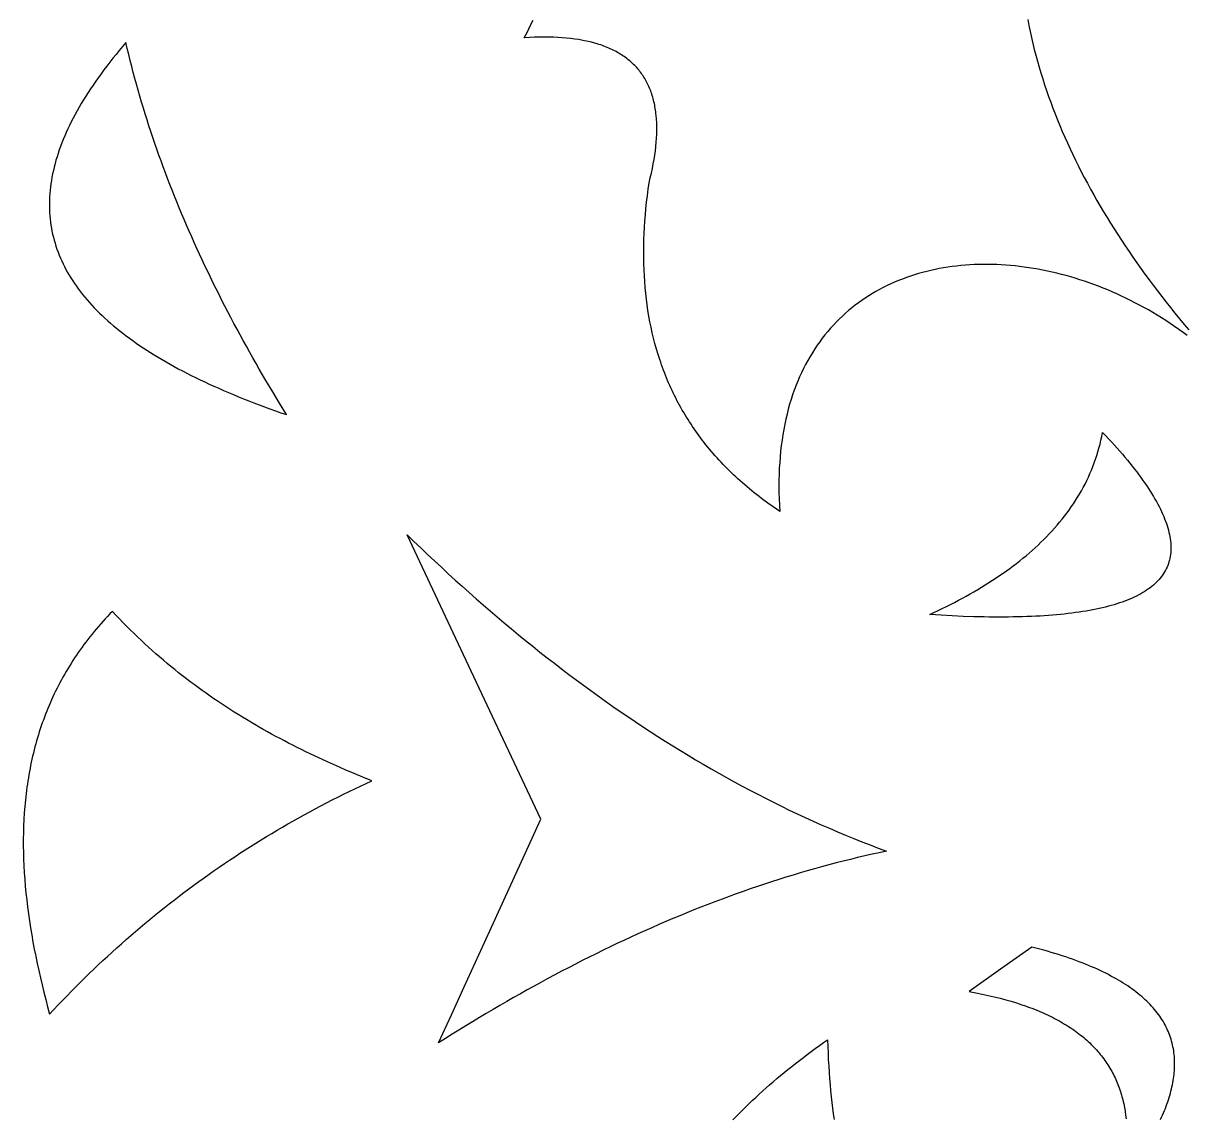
# Model space of a CAD drawing. Extents: x -4113 to -3113, y 1469 to 2469.
# Drawn here: x -3292.7 to -3205.7, y 1860.8 to 1942.6 of the extents above; entities that cross this region are included whole.
import ezdxf

# ---------------------------------------------------------------- set-up
doc = ezdxf.new("R2010")
doc.units = 0
doc.layers.add('PLAN_1', color=18, linetype='CONTINUOUS')

msp = doc.modelspace()

# ---------------------------------------------------------------- linework, layer by layer
at = {"layer": 'PLAN_1'}
for points in [[(-3205.67, 1919.228), (-3205.984, 1919.46), (-3206.301, 1919.687), (-3206.62, 1919.91), (-3206.941, 1920.127), (-3207.265, 1920.339), (-3207.59, 1920.546), (-3207.917, 1920.748), (-3208.246, 1920.945), (-3208.577, 1921.137), (-3208.91, 1921.324), (-3209.244, 1921.506), (-3209.579, 1921.682), (-3209.916, 1921.854), (-3210.254, 1922.02), (-3210.594, 1922.181), (-3210.935, 1922.337), (-3211.276, 1922.488), (-3211.619, 1922.634), (-3211.962, 1922.774), (-3212.307, 1922.909), (-3212.652, 1923.039), (-3212.998, 1923.164), (-3213.344, 1923.283), (-3213.691, 1923.397), (-3214.038, 1923.506), (-3214.385, 1923.61), (-3214.733, 1923.708), (-3215.081, 1923.8), (-3215.428, 1923.888), (-3215.776, 1923.97), (-3216.124, 1924.046), (-3216.471, 1924.117), (-3216.818, 1924.183), (-3217.165, 1924.243), (-3217.511, 1924.298), (-3217.857, 1924.348), (-3218.202, 1924.392), (-3218.546, 1924.43), (-3218.89, 1924.463), (-3219.232, 1924.49), (-3219.574, 1924.512), (-3219.915, 1924.528), (-3220.254, 1924.539), (-3220.592, 1924.544), (-3220.929, 1924.544), (-3221.264, 1924.538), (-3221.598, 1924.526), (-3221.931, 1924.509), (-3222.261, 1924.486), (-3222.59, 1924.457), (-3222.918, 1924.423), (-3223.243, 1924.383), (-3223.566, 1924.337), (-3223.887, 1924.285), (-3224.206, 1924.228), (-3224.523, 1924.165), (-3224.837, 1924.096), (-3225.149, 1924.022), (-3225.458, 1923.941), (-3225.765, 1923.855), (-3226.069, 1923.763), (-3226.371, 1923.665), (-3226.669, 1923.562), (-3226.965, 1923.452), (-3227.257, 1923.337), (-3227.546, 1923.215), (-3227.833, 1923.088), (-3228.116, 1922.955), (-3228.395, 1922.816), (-3228.671, 1922.67), (-3228.944, 1922.519), (-3229.213, 1922.362), (-3229.478, 1922.199), (-3229.739, 1922.03), (-3229.997, 1921.855), (-3230.251, 1921.674), (-3230.5, 1921.487), (-3230.746, 1921.293), (-3230.987, 1921.094), (-3231.224, 1920.889), (-3231.456, 1920.677), (-3231.684, 1920.459), (-3231.908, 1920.235), (-3232.127, 1920.005), (-3232.341, 1919.769), (-3232.55, 1919.527), (-3232.754, 1919.278), (-3232.954, 1919.023), (-3233.148, 1918.762), (-3233.337, 1918.495), (-3233.521, 1918.221), (-3233.7, 1917.941), (-3233.873, 1917.655), (-3234.041, 1917.363), (-3234.203, 1917.064), (-3234.359, 1916.759), (-3234.51, 1916.447), (-3234.655, 1916.13), (-3234.794, 1915.805), (-3234.927, 1915.475), (-3234.991, 1915.307), (-3235.054, 1915.138), (-3235.174, 1914.795), (-3235.289, 1914.445), (-3235.397, 1914.088), (-3235.498, 1913.726), (-3235.594, 1913.356), (-3235.682, 1912.981), (-3235.764, 1912.598), (-3235.839, 1912.21), (-3235.907, 1911.814), (-3235.968, 1911.413), (-3236.023, 1911.004), (-3236.07, 1910.589), (-3236.11, 1910.168), (-3236.142, 1909.739), (-3236.168, 1909.305), (-3236.185, 1908.863), (-3236.196, 1908.415), (-3236.198, 1907.96), (-3236.193, 1907.499), (-3236.18, 1907.031), (-3236.16, 1906.556), (-3236.131, 1906.074), (-3236.333, 1906.21), (-3236.532, 1906.347), (-3236.729, 1906.484), (-3236.925, 1906.623), (-3237.117, 1906.762), (-3237.308, 1906.903), (-3237.497, 1907.044), (-3237.683, 1907.187), (-3237.867, 1907.33), (-3238.05, 1907.474), (-3238.23, 1907.62), (-3238.407, 1907.766), (-3238.583, 1907.913), (-3238.757, 1908.061), (-3238.928, 1908.211), (-3239.097, 1908.361), (-3239.264, 1908.512), (-3239.429, 1908.664), (-3239.592, 1908.817), (-3239.753, 1908.971), (-3239.912, 1909.126), (-3240.069, 1909.282), (-3240.223, 1909.438), (-3240.376, 1909.596), (-3240.526, 1909.755), (-3240.674, 1909.914), (-3240.821, 1910.075), (-3240.965, 1910.236), (-3241.107, 1910.398), (-3241.247, 1910.562), (-3241.385, 1910.726), (-3241.521, 1910.891), (-3241.655, 1911.057), (-3241.787, 1911.224), (-3241.917, 1911.391), (-3242.045, 1911.56), (-3242.171, 1911.73), (-3242.295, 1911.9), (-3242.417, 1912.072), (-3242.537, 1912.244), (-3242.654, 1912.417), (-3242.77, 1912.591), (-3242.884, 1912.766), (-3242.996, 1912.942), (-3243.106, 1913.119), (-3243.214, 1913.297), (-3243.32, 1913.475), (-3243.425, 1913.655), (-3243.527, 1913.835), (-3243.627, 1914.016), (-3243.725, 1914.198), (-3243.822, 1914.381), (-3243.916, 1914.565), (-3244.009, 1914.749), (-3244.099, 1914.935), (-3244.188, 1915.121), (-3244.275, 1915.309), (-3244.36, 1915.497), (-3244.443, 1915.686), (-3244.524, 1915.875), (-3244.603, 1916.066), (-3244.68, 1916.257), (-3244.756, 1916.45), (-3244.829, 1916.643), (-3244.901, 1916.837), (-3244.971, 1917.032), (-3245.039, 1917.227), (-3245.105, 1917.424), (-3245.232, 1917.819), (-3245.352, 1918.218), (-3245.464, 1918.62), (-3245.569, 1919.025), (-3245.667, 1919.434), (-3245.758, 1919.846), (-3245.841, 1920.261), (-3245.918, 1920.679), (-3245.988, 1921.1), (-3246.05, 1921.524), (-3246.106, 1921.952), (-3246.154, 1922.383), (-3246.196, 1922.816), (-3246.231, 1923.253), (-3246.26, 1923.693), (-3246.281, 1924.136), (-3246.296, 1924.582), (-3246.305, 1925.031), (-3246.306, 1925.483), (-3246.301, 1925.938), (-3246.29, 1926.395), (-3246.272, 1926.856), (-3246.248, 1927.32), (-3246.217, 1927.786), (-3246.181, 1928.256), (-3246.137, 1928.728), (-3246.088, 1929.203), (-3246.032, 1929.681), (-3245.97, 1930.161), (-3245.902, 1930.645), (-3245.813, 1931.005), (-3245.732, 1931.359), (-3245.658, 1931.708), (-3245.592, 1932.05), (-3245.533, 1932.386), (-3245.481, 1932.716), (-3245.437, 1933.04), (-3245.4, 1933.358), (-3245.371, 1933.67), (-3245.349, 1933.976), (-3245.335, 1934.275), (-3245.328, 1934.569), (-3245.328, 1934.856), (-3245.336, 1935.138), (-3245.352, 1935.413), (-3245.375, 1935.683), (-3245.389, 1935.815), (-3245.405, 1935.946), (-3245.423, 1936.076), (-3245.443, 1936.203), (-3245.464, 1936.33), (-3245.488, 1936.455), (-3245.513, 1936.578), (-3245.541, 1936.7), (-3245.57, 1936.82), (-3245.601, 1936.939), (-3245.633, 1937.056), (-3245.668, 1937.172), (-3245.705, 1937.286), (-3245.743, 1937.399), (-3245.783, 1937.51), (-3245.826, 1937.62), (-3245.87, 1937.728), (-3245.916, 1937.834), (-3245.963, 1937.94), (-3246.013, 1938.043), (-3246.064, 1938.145), (-3246.118, 1938.246), (-3246.173, 1938.345), (-3246.23, 1938.443), (-3246.289, 1938.539), (-3246.35, 1938.633), (-3246.412, 1938.726), (-3246.477, 1938.818), (-3246.543, 1938.908), (-3246.611, 1938.996), (-3246.682, 1939.083), (-3246.753, 1939.169), (-3246.827, 1939.252), (-3246.903, 1939.335), (-3246.981, 1939.416), (-3247.06, 1939.495), (-3247.141, 1939.573), (-3247.224, 1939.649), (-3247.309, 1939.724), (-3247.396, 1939.798), (-3247.485, 1939.869), (-3247.576, 1939.94), (-3247.668, 1940.008), (-3247.762, 1940.076), (-3247.859, 1940.142), (-3247.957, 1940.206), (-3248.056, 1940.268), (-3248.158, 1940.33), (-3248.262, 1940.389), (-3248.367, 1940.448), (-3248.475, 1940.504), (-3248.584, 1940.559), (-3248.695, 1940.613), (-3248.808, 1940.665), (-3248.923, 1940.716), (-3249.04, 1940.765), (-3249.158, 1940.812), (-3249.278, 1940.859), (-3249.401, 1940.903), (-3249.525, 1940.946), (-3249.651, 1940.988), (-3249.779, 1941.028), (-3250.04, 1941.103), (-3250.309, 1941.173), (-3250.585, 1941.236), (-3250.869, 1941.293), (-3251.16, 1941.345), (-3251.459, 1941.39), (-3251.765, 1941.429), (-3252.078, 1941.462), (-3252.399, 1941.489), (-3252.728, 1941.51), (-3253.064, 1941.525), (-3253.407, 1941.534), (-3253.758, 1941.537), (-3254.116, 1941.534), (-3254.482, 1941.524), (-3254.855, 1941.509), (-3255.236, 1941.488), (-3255.007, 1941.927), (-3254.786, 1942.366), (-3254.572, 1942.805)], [(-3217.594, 1942.84), (-3217.507, 1942.395), (-3217.415, 1941.95), (-3217.317, 1941.506), (-3217.213, 1941.062), (-3217.104, 1940.62), (-3216.99, 1940.177), (-3216.87, 1939.736), (-3216.745, 1939.295), (-3216.614, 1938.855), (-3216.478, 1938.415), (-3216.336, 1937.976), (-3216.189, 1937.538), (-3216.037, 1937.1), (-3215.88, 1936.663), (-3215.717, 1936.226), (-3215.549, 1935.79), (-3215.376, 1935.355), (-3215.198, 1934.92), (-3215.015, 1934.486), (-3214.826, 1934.053), (-3214.632, 1933.62), (-3214.434, 1933.187), (-3214.23, 1932.755), (-3214.021, 1932.324), (-3213.807, 1931.894), (-3213.589, 1931.464), (-3213.365, 1931.034), (-3213.137, 1930.605), (-3212.903, 1930.177), (-3212.665, 1929.75), (-3212.422, 1929.322), (-3212.174, 1928.896), (-3211.922, 1928.47), (-3211.664, 1928.044), (-3211.402, 1927.619), (-3211.135, 1927.195), (-3210.864, 1926.771), (-3210.588, 1926.348), (-3210.307, 1925.925), (-3210.022, 1925.503), (-3209.732, 1925.081), (-3209.438, 1924.66), (-3209.139, 1924.24), (-3208.836, 1923.82), (-3208.528, 1923.4), (-3208.216, 1922.981), (-3207.9, 1922.563), (-3207.579, 1922.145), (-3207.253, 1921.727), (-3206.924, 1921.31), (-3206.59, 1920.894), (-3206.252, 1920.478), (-3205.91, 1920.063), (-3205.563, 1919.648)], [(-3207.659, 1860.622), (-3207.583, 1860.789), (-3207.509, 1860.956), (-3207.439, 1861.121), (-3207.371, 1861.286), (-3207.306, 1861.451), (-3207.243, 1861.614), (-3207.184, 1861.778), (-3207.127, 1861.94), (-3207.073, 1862.102), (-3207.022, 1862.263), (-3206.974, 1862.423), (-3206.929, 1862.583), (-3206.887, 1862.741), (-3206.847, 1862.9), (-3206.811, 1863.057), (-3206.777, 1863.214), (-3206.747, 1863.37), (-3206.719, 1863.526), (-3206.695, 1863.68), (-3206.674, 1863.834), (-3206.656, 1863.987), (-3206.641, 1864.14), (-3206.629, 1864.292), (-3206.62, 1864.442), (-3206.614, 1864.593), (-3206.612, 1864.742), (-3206.612, 1864.891), (-3206.616, 1865.039), (-3206.623, 1865.186), (-3206.634, 1865.332), (-3206.648, 1865.478), (-3206.665, 1865.623), (-3206.685, 1865.767), (-3206.709, 1865.91), (-3206.736, 1866.052), (-3206.766, 1866.194), (-3206.8, 1866.335), (-3206.838, 1866.475), (-3206.878, 1866.614), (-3206.923, 1866.752), (-3206.97, 1866.89), (-3207.022, 1867.026), (-3207.076, 1867.162), (-3207.135, 1867.297), (-3207.196, 1867.431), (-3207.262, 1867.564), (-3207.331, 1867.697), (-3207.404, 1867.828), (-3207.48, 1867.959), (-3207.56, 1868.089), (-3207.644, 1868.218), (-3207.731, 1868.346), (-3207.822, 1868.473), (-3207.917, 1868.599), (-3208.016, 1868.724), (-3208.118, 1868.849), (-3208.225, 1868.972), (-3208.335, 1869.095), (-3208.449, 1869.217), (-3208.567, 1869.337), (-3208.688, 1869.457), (-3208.814, 1869.576), (-3208.944, 1869.694), (-3209.077, 1869.811), (-3209.215, 1869.927), (-3209.356, 1870.042), (-3209.502, 1870.156), (-3209.651, 1870.27), (-3209.805, 1870.382), (-3209.962, 1870.493), (-3210.124, 1870.603), (-3210.29, 1870.713), (-3210.46, 1870.821), (-3210.634, 1870.928), (-3210.813, 1871.035), (-3210.995, 1871.14), (-3211.182, 1871.244), (-3211.373, 1871.347), (-3211.568, 1871.45), (-3211.768, 1871.551), (-3211.971, 1871.651), (-3212.18, 1871.75), (-3212.392, 1871.849), (-3212.609, 1871.946), (-3212.83, 1872.042), (-3213.056, 1872.137), (-3213.286, 1872.231), (-3213.52, 1872.324), (-3213.759, 1872.416), (-3214.002, 1872.506), (-3214.25, 1872.596), (-3214.503, 1872.685), (-3214.76, 1872.772), (-3215.021, 1872.859), (-3215.287, 1872.944), (-3215.558, 1873.028), (-3215.833, 1873.111), (-3216.113, 1873.193), (-3216.398, 1873.274), (-3216.687, 1873.354), (-3216.981, 1873.433), (-3217.28, 1873.51), (-3219.623, 1871.849), (-3221.968, 1870.181), (-3221.484, 1870.092), (-3221.013, 1869.998), (-3220.553, 1869.899), (-3220.105, 1869.796), (-3219.668, 1869.687), (-3219.243, 1869.573), (-3218.828, 1869.455), (-3218.425, 1869.331), (-3218.033, 1869.203), (-3217.841, 1869.137), (-3217.652, 1869.07), (-3217.466, 1869.002), (-3217.282, 1868.933), (-3217.101, 1868.862), (-3216.922, 1868.791), (-3216.746, 1868.718), (-3216.573, 1868.644), (-3216.403, 1868.569), (-3216.235, 1868.493), (-3216.07, 1868.416), (-3215.907, 1868.337), (-3215.747, 1868.258), (-3215.589, 1868.177), (-3215.434, 1868.095), (-3215.282, 1868.013), (-3215.132, 1867.929), (-3214.985, 1867.844), (-3214.84, 1867.758), (-3214.697, 1867.67), (-3214.558, 1867.582), (-3214.42, 1867.493), (-3214.285, 1867.402), (-3214.153, 1867.311), (-3214.023, 1867.218), (-3213.895, 1867.125), (-3213.77, 1867.03), (-3213.647, 1866.935), (-3213.526, 1866.838), (-3213.408, 1866.74), (-3213.292, 1866.642), (-3213.179, 1866.542), (-3213.068, 1866.441), (-3212.959, 1866.34), (-3212.853, 1866.237), (-3212.748, 1866.133), (-3212.647, 1866.029), (-3212.547, 1865.923), (-3212.45, 1865.816), (-3212.354, 1865.709), (-3212.261, 1865.6), (-3212.171, 1865.49), (-3212.082, 1865.38), (-3211.996, 1865.268), (-3211.912, 1865.156), (-3211.83, 1865.043), (-3211.75, 1864.928), (-3211.673, 1864.813), (-3211.597, 1864.697), (-3211.524, 1864.58), (-3211.452, 1864.462), (-3211.383, 1864.343), (-3211.316, 1864.223), (-3211.251, 1864.103), (-3211.188, 1863.981), (-3211.127, 1863.859), (-3211.068, 1863.735), (-3211.011, 1863.611), (-3210.956, 1863.486), (-3210.903, 1863.36), (-3210.852, 1863.233), (-3210.803, 1863.105), (-3210.756, 1862.977), (-3210.711, 1862.848), (-3210.668, 1862.717), (-3210.627, 1862.586), (-3210.588, 1862.454), (-3210.55, 1862.322), (-3210.515, 1862.188), (-3210.481, 1862.054), (-3210.419, 1861.783), (-3210.365, 1861.508), (-3210.317, 1861.231), (-3210.277, 1860.95), (-3210.244, 1860.667)], [(-3239.636, 1860.595), (-3239.403, 1860.838), (-3239.167, 1861.08), (-3238.927, 1861.321), (-3238.684, 1861.561), (-3238.438, 1861.8), (-3238.189, 1862.038), (-3237.936, 1862.275), (-3237.68, 1862.511), (-3237.421, 1862.746), (-3237.159, 1862.979), (-3236.894, 1863.212), (-3236.626, 1863.444), (-3236.355, 1863.674), (-3236.08, 1863.904), (-3235.803, 1864.133), (-3235.523, 1864.361), (-3235.24, 1864.588), (-3234.953, 1864.813), (-3234.664, 1865.038), (-3234.373, 1865.262), (-3234.078, 1865.485), (-3233.78, 1865.708), (-3233.48, 1865.929), (-3233.177, 1866.149), (-3232.871, 1866.369), (-3232.562, 1866.587), (-3232.547, 1866.082), (-3232.528, 1865.585), (-3232.506, 1865.096), (-3232.479, 1864.614), (-3232.449, 1864.141), (-3232.416, 1863.675), (-3232.378, 1863.216), (-3232.337, 1862.766), (-3232.293, 1862.323), (-3232.245, 1861.887), (-3232.193, 1861.459), (-3232.138, 1861.039), (-3232.08, 1860.625)]]:
    msp.add_lwpolyline(points, dxfattribs=at)
for points in [[(-3285.021, 1941.12), (-3285.273, 1940.826), (-3285.518, 1940.533), (-3285.758, 1940.241), (-3285.992, 1939.95), (-3286.221, 1939.661), (-3286.444, 1939.373), (-3286.661, 1939.087), (-3286.872, 1938.801), (-3287.077, 1938.517), (-3287.277, 1938.234), (-3287.472, 1937.953), (-3287.66, 1937.672), (-3287.843, 1937.393), (-3288.02, 1937.116), (-3288.192, 1936.839), (-3288.357, 1936.564), (-3288.518, 1936.29), (-3288.672, 1936.017), (-3288.821, 1935.746), (-3288.965, 1935.476), (-3289.102, 1935.207), (-3289.234, 1934.939), (-3289.361, 1934.673), (-3289.482, 1934.407), (-3289.597, 1934.143), (-3289.707, 1933.881), (-3289.811, 1933.619), (-3289.91, 1933.359), (-3290.003, 1933.1), (-3290.091, 1932.842), (-3290.173, 1932.586), (-3290.249, 1932.331), (-3290.32, 1932.077), (-3290.385, 1931.824), (-3290.445, 1931.572), (-3290.5, 1931.322), (-3290.549, 1931.073), (-3290.592, 1930.825), (-3290.63, 1930.578), (-3290.663, 1930.333), (-3290.69, 1930.089), (-3290.712, 1929.846), (-3290.728, 1929.604), (-3290.738, 1929.363), (-3290.744, 1929.124), (-3290.744, 1928.886), (-3290.738, 1928.649), (-3290.727, 1928.413), (-3290.711, 1928.179), (-3290.689, 1927.945), (-3290.662, 1927.713), (-3290.63, 1927.482), (-3290.592, 1927.253), (-3290.549, 1927.024), (-3290.5, 1926.797), (-3290.446, 1926.571), (-3290.387, 1926.346), (-3290.322, 1926.122), (-3290.252, 1925.899), (-3290.177, 1925.678), (-3290.097, 1925.458), (-3290.011, 1925.239), (-3289.92, 1925.021), (-3289.823, 1924.804), (-3289.722, 1924.589), (-3289.615, 1924.375), (-3289.502, 1924.162), (-3289.385, 1923.95), (-3289.262, 1923.739), (-3289.134, 1923.529), (-3289.001, 1923.321), (-3288.863, 1923.114), (-3288.719, 1922.907), (-3288.57, 1922.703), (-3288.416, 1922.499), (-3288.257, 1922.296), (-3288.093, 1922.095), (-3287.923, 1921.894), (-3287.748, 1921.695), (-3287.568, 1921.497), (-3287.383, 1921.3), (-3287.193, 1921.105), (-3286.998, 1920.91), (-3286.797, 1920.717), (-3286.592, 1920.524), (-3286.381, 1920.333), (-3286.165, 1920.143), (-3285.944, 1919.954), (-3285.718, 1919.767), (-3285.487, 1919.58), (-3285.251, 1919.395), (-3285.01, 1919.21), (-3284.763, 1919.027), (-3284.512, 1918.845), (-3284.256, 1918.664), (-3283.994, 1918.484), (-3283.728, 1918.306), (-3283.456, 1918.128), (-3283.18, 1917.952), (-3282.898, 1917.776), (-3282.611, 1917.602), (-3282.32, 1917.429), (-3282.023, 1917.257), (-3281.722, 1917.086), (-3281.415, 1916.917), (-3281.104, 1916.748), (-3280.788, 1916.58), (-3280.466, 1916.414), (-3280.14, 1916.249), (-3279.809, 1916.084), (-3279.473, 1915.921), (-3279.131, 1915.759), (-3278.785, 1915.598), (-3278.435, 1915.438), (-3278.079, 1915.28), (-3277.718, 1915.122), (-3277.353, 1914.965), (-3276.982, 1914.81), (-3276.607, 1914.655), (-3276.227, 1914.502), (-3275.842, 1914.35), (-3275.452, 1914.199), (-3275.057, 1914.049), (-3274.658, 1913.9), (-3274.254, 1913.752), (-3273.844, 1913.605), (-3273.431, 1913.459), (-3273.012, 1913.314), (-3273.533, 1914.163), (-3274.046, 1915.013), (-3274.551, 1915.864), (-3274.8, 1916.29), (-3275.047, 1916.716), (-3275.292, 1917.143), (-3275.535, 1917.57), (-3275.775, 1917.997), (-3276.013, 1918.424), (-3276.25, 1918.852), (-3276.483, 1919.28), (-3276.715, 1919.708), (-3276.944, 1920.137), (-3277.171, 1920.566), (-3277.396, 1920.995), (-3277.618, 1921.425), (-3277.839, 1921.855), (-3278.056, 1922.285), (-3278.272, 1922.716), (-3278.485, 1923.147), (-3278.696, 1923.578), (-3278.904, 1924.009), (-3279.11, 1924.441), (-3279.314, 1924.873), (-3279.515, 1925.306), (-3279.713, 1925.739), (-3279.909, 1926.172), (-3280.103, 1926.606), (-3280.294, 1927.04), (-3280.483, 1927.474), (-3280.67, 1927.908), (-3280.853, 1928.343), (-3281.034, 1928.779), (-3281.213, 1929.214), (-3281.389, 1929.65), (-3281.563, 1930.087), (-3281.734, 1930.524), (-3281.902, 1930.961), (-3282.068, 1931.398), (-3282.231, 1931.836), (-3282.391, 1932.274), (-3282.549, 1932.713), (-3282.704, 1933.152), (-3282.856, 1933.591), (-3283.006, 1934.031), (-3283.153, 1934.471), (-3283.297, 1934.911), (-3283.438, 1935.352), (-3283.577, 1935.794), (-3283.713, 1936.235), (-3283.846, 1936.677), (-3283.976, 1937.12), (-3284.104, 1937.563), (-3284.229, 1938.006), (-3284.351, 1938.449), (-3284.47, 1938.894), (-3284.586, 1939.338), (-3284.699, 1939.783), (-3284.809, 1940.228), (-3284.917, 1940.674)], [(-3211.995, 1911.979), (-3211.768, 1911.739), (-3211.546, 1911.502), (-3211.33, 1911.267), (-3211.118, 1911.033), (-3210.912, 1910.802), (-3210.711, 1910.573), (-3210.515, 1910.346), (-3210.324, 1910.122), (-3210.138, 1909.899), (-3209.958, 1909.678), (-3209.782, 1909.46), (-3209.612, 1909.243), (-3209.447, 1909.029), (-3209.287, 1908.817), (-3209.132, 1908.607), (-3208.983, 1908.399), (-3208.838, 1908.193), (-3208.699, 1907.989), (-3208.565, 1907.787), (-3208.436, 1907.588), (-3208.312, 1907.39), (-3208.194, 1907.195), (-3208.081, 1907.001), (-3207.972, 1906.81), (-3207.869, 1906.621), (-3207.771, 1906.434), (-3207.679, 1906.249), (-3207.591, 1906.066), (-3207.509, 1905.885), (-3207.431, 1905.706), (-3207.359, 1905.53), (-3207.293, 1905.355), (-3207.231, 1905.183), (-3207.174, 1905.013), (-3207.123, 1904.845), (-3207.077, 1904.678), (-3207.036, 1904.514), (-3207, 1904.352), (-3206.969, 1904.193), (-3206.943, 1904.035), (-3206.923, 1903.879), (-3206.908, 1903.726), (-3206.898, 1903.574), (-3206.893, 1903.425), (-3206.893, 1903.278), (-3206.898, 1903.133), (-3206.909, 1902.99), (-3206.925, 1902.849), (-3206.946, 1902.71), (-3206.972, 1902.573), (-3207.003, 1902.438), (-3207.039, 1902.306), (-3207.081, 1902.175), (-3207.128, 1902.047), (-3207.18, 1901.921), (-3207.237, 1901.796), (-3207.299, 1901.674), (-3207.366, 1901.554), (-3207.439, 1901.436), (-3207.517, 1901.321), (-3207.6, 1901.207), (-3207.688, 1901.095), (-3207.781, 1900.986), (-3207.879, 1900.878), (-3207.983, 1900.773), (-3208.091, 1900.67), (-3208.205, 1900.569), (-3208.324, 1900.47), (-3208.449, 1900.373), (-3208.578, 1900.278), (-3208.713, 1900.185), (-3208.852, 1900.094), (-3208.997, 1900.006), (-3209.147, 1899.919), (-3209.302, 1899.835), (-3209.463, 1899.753), (-3209.628, 1899.672), (-3209.799, 1899.594), (-3209.975, 1899.518), (-3210.156, 1899.444), (-3210.342, 1899.373), (-3210.533, 1899.303), (-3210.73, 1899.235), (-3210.932, 1899.17), (-3211.139, 1899.106), (-3211.351, 1899.045), (-3211.568, 1898.986), (-3211.79, 1898.929), (-3212.018, 1898.874), (-3212.25, 1898.821), (-3212.488, 1898.77), (-3212.731, 1898.721), (-3212.979, 1898.674), (-3213.233, 1898.63), (-3213.491, 1898.587), (-3213.755, 1898.547), (-3214.024, 1898.509), (-3214.298, 1898.473), (-3214.577, 1898.439), (-3214.861, 1898.407), (-3215.151, 1898.377), (-3215.445, 1898.349), (-3215.745, 1898.323), (-3216.05, 1898.3), (-3216.36, 1898.278), (-3216.675, 1898.259), (-3216.996, 1898.241), (-3217.322, 1898.226), (-3217.652, 1898.213), (-3217.988, 1898.202), (-3218.329, 1898.193), (-3218.676, 1898.186), (-3219.027, 1898.181), (-3219.384, 1898.179), (-3219.746, 1898.178), (-3220.113, 1898.18), (-3220.485, 1898.183), (-3220.862, 1898.189), (-3221.632, 1898.207), (-3222.423, 1898.233), (-3223.234, 1898.267), (-3224.066, 1898.31), (-3224.919, 1898.362), (-3224.605, 1898.51), (-3224.294, 1898.659), (-3223.985, 1898.81), (-3223.679, 1898.963), (-3223.376, 1899.117), (-3223.076, 1899.273), (-3222.778, 1899.431), (-3222.483, 1899.59), (-3222.192, 1899.751), (-3221.903, 1899.913), (-3221.617, 1900.078), (-3221.334, 1900.244), (-3221.055, 1900.411), (-3220.778, 1900.581), (-3220.505, 1900.753), (-3220.235, 1900.926), (-3219.968, 1901.101), (-3219.705, 1901.278), (-3219.445, 1901.457), (-3219.188, 1901.639), (-3218.935, 1901.822), (-3218.685, 1902.007), (-3218.439, 1902.194), (-3218.197, 1902.383), (-3217.958, 1902.575), (-3217.723, 1902.768), (-3217.492, 1902.964), (-3217.264, 1903.162), (-3217.041, 1903.362), (-3216.821, 1903.565), (-3216.605, 1903.769), (-3216.393, 1903.976), (-3216.186, 1904.186), (-3215.982, 1904.397), (-3215.782, 1904.611), (-3215.587, 1904.828), (-3215.396, 1905.047), (-3215.209, 1905.268), (-3215.026, 1905.492), (-3214.848, 1905.718), (-3214.674, 1905.947), (-3214.504, 1906.179), (-3214.339, 1906.413), (-3214.179, 1906.65), (-3214.023, 1906.889), (-3213.872, 1907.131), (-3213.725, 1907.376), (-3213.584, 1907.623), (-3213.447, 1907.874), (-3213.314, 1908.127), (-3213.187, 1908.383), (-3213.065, 1908.642), (-3212.947, 1908.903), (-3212.835, 1909.168), (-3212.727, 1909.435), (-3212.625, 1909.706), (-3212.528, 1909.979), (-3212.436, 1910.255), (-3212.349, 1910.535), (-3212.268, 1910.817), (-3212.191, 1911.103), (-3212.121, 1911.392), (-3212.055, 1911.684)], [(-3263.993, 1904.331), (-3263.484, 1903.838), (-3262.973, 1903.348), (-3262.461, 1902.862), (-3261.947, 1902.379), (-3261.432, 1901.899), (-3260.916, 1901.423), (-3260.398, 1900.95), (-3259.878, 1900.482), (-3259.358, 1900.016), (-3258.835, 1899.555), (-3258.311, 1899.096), (-3257.786, 1898.642), (-3257.259, 1898.191), (-3256.731, 1897.744), (-3256.201, 1897.301), (-3255.669, 1896.862), (-3255.136, 1896.426), (-3254.602, 1895.994), (-3254.065, 1895.566), (-3253.528, 1895.142), (-3252.988, 1894.722), (-3252.447, 1894.305), (-3251.905, 1893.893), (-3251.36, 1893.484), (-3250.815, 1893.08), (-3250.267, 1892.68), (-3249.718, 1892.283), (-3249.167, 1891.891), (-3248.615, 1891.502), (-3248.061, 1891.118), (-3247.505, 1890.738), (-3246.947, 1890.362), (-3246.388, 1889.991), (-3245.827, 1889.623), (-3245.264, 1889.26), (-3244.7, 1888.901), (-3244.134, 1888.546), (-3243.566, 1888.196), (-3242.996, 1887.85), (-3242.424, 1887.508), (-3241.851, 1887.171), (-3241.276, 1886.838), (-3240.699, 1886.509), (-3240.12, 1886.185), (-3239.54, 1885.866), (-3238.957, 1885.551), (-3238.373, 1885.24), (-3237.787, 1884.934), (-3237.199, 1884.633), (-3236.609, 1884.336), (-3236.018, 1884.044), (-3235.424, 1883.756), (-3234.829, 1883.473), (-3234.231, 1883.195), (-3233.632, 1882.922), (-3233.03, 1882.653), (-3232.427, 1882.389), (-3231.822, 1882.13), (-3231.215, 1881.876), (-3230.606, 1881.626), (-3229.995, 1881.382), (-3229.382, 1881.142), (-3228.767, 1880.907), (-3228.149, 1880.678), (-3228.692, 1880.563), (-3229.233, 1880.444), (-3229.774, 1880.322), (-3230.314, 1880.196), (-3230.853, 1880.066), (-3231.392, 1879.932), (-3231.93, 1879.795), (-3232.468, 1879.653), (-3233.005, 1879.508), (-3233.541, 1879.36), (-3234.076, 1879.207), (-3234.611, 1879.051), (-3235.145, 1878.891), (-3235.679, 1878.728), (-3236.212, 1878.561), (-3236.744, 1878.391), (-3237.276, 1878.216), (-3237.807, 1878.039), (-3238.338, 1877.857), (-3238.868, 1877.673), (-3239.397, 1877.484), (-3239.926, 1877.293), (-3240.454, 1877.097), (-3240.981, 1876.899), (-3241.508, 1876.697), (-3242.034, 1876.491), (-3242.56, 1876.282), (-3243.085, 1876.07), (-3243.61, 1875.855), (-3244.134, 1875.636), (-3244.658, 1875.414), (-3245.18, 1875.188), (-3245.703, 1874.96), (-3246.225, 1874.728), (-3246.746, 1874.492), (-3247.267, 1874.254), (-3247.787, 1874.012), (-3248.307, 1873.768), (-3248.826, 1873.52), (-3249.344, 1873.269), (-3249.862, 1873.015), (-3250.38, 1872.757), (-3250.897, 1872.497), (-3251.413, 1872.234), (-3251.929, 1871.967), (-3252.445, 1871.698), (-3252.96, 1871.425), (-3253.475, 1871.15), (-3253.989, 1870.872), (-3254.502, 1870.59), (-3255.015, 1870.306), (-3255.528, 1870.019), (-3256.04, 1869.729), (-3256.552, 1869.436), (-3257.063, 1869.141), (-3257.574, 1868.842), (-3258.084, 1868.541), (-3258.594, 1868.237), (-3259.103, 1867.93), (-3259.612, 1867.62), (-3260.121, 1867.308), (-3260.629, 1866.993), (-3261.136, 1866.675), (-3261.643, 1866.355), (-3260.686, 1868.443), (-3259.729, 1870.532), (-3257.821, 1874.713), (-3254.005, 1883.077), (-3259, 1893.708)], [(-3266.625, 1885.949), (-3267.295, 1886.217), (-3267.962, 1886.49), (-3268.626, 1886.77), (-3269.287, 1887.056), (-3269.944, 1887.35), (-3270.598, 1887.65), (-3270.923, 1887.802), (-3271.248, 1887.957), (-3271.572, 1888.113), (-3271.895, 1888.271), (-3272.216, 1888.431), (-3272.537, 1888.593), (-3272.857, 1888.757), (-3273.176, 1888.923), (-3273.494, 1889.091), (-3273.811, 1889.261), (-3274.127, 1889.433), (-3274.442, 1889.607), (-3274.756, 1889.783), (-3275.069, 1889.961), (-3275.381, 1890.142), (-3275.691, 1890.325), (-3276.001, 1890.51), (-3276.309, 1890.697), (-3276.616, 1890.886), (-3276.922, 1891.078), (-3277.227, 1891.272), (-3277.531, 1891.469), (-3277.834, 1891.668), (-3278.135, 1891.869), (-3278.435, 1892.073), (-3278.734, 1892.279), (-3279.032, 1892.488), (-3279.328, 1892.699), (-3279.624, 1892.913), (-3279.918, 1893.129), (-3280.21, 1893.348), (-3280.501, 1893.57), (-3280.791, 1893.794), (-3281.08, 1894.021), (-3281.367, 1894.251), (-3281.653, 1894.484), (-3281.938, 1894.719), (-3282.221, 1894.957), (-3282.503, 1895.198), (-3282.783, 1895.442), (-3283.062, 1895.688), (-3283.34, 1895.938), (-3283.616, 1896.191), (-3283.891, 1896.446), (-3284.164, 1896.705), (-3284.435, 1896.966), (-3284.705, 1897.231), (-3284.974, 1897.498), (-3285.241, 1897.769), (-3285.507, 1898.043), (-3285.771, 1898.32), (-3286.033, 1898.601), (-3286.212, 1898.415), (-3286.389, 1898.229), (-3286.563, 1898.042), (-3286.735, 1897.854), (-3286.903, 1897.665), (-3287.069, 1897.475), (-3287.233, 1897.284), (-3287.393, 1897.092), (-3287.551, 1896.899), (-3287.707, 1896.705), (-3287.859, 1896.511), (-3288.009, 1896.315), (-3288.157, 1896.119), (-3288.302, 1895.921), (-3288.444, 1895.723), (-3288.583, 1895.524), (-3288.721, 1895.324), (-3288.855, 1895.123), (-3288.987, 1894.921), (-3289.117, 1894.718), (-3289.244, 1894.514), (-3289.368, 1894.31), (-3289.49, 1894.104), (-3289.609, 1893.898), (-3289.726, 1893.691), (-3289.841, 1893.483), (-3289.953, 1893.274), (-3290.063, 1893.064), (-3290.17, 1892.854), (-3290.275, 1892.642), (-3290.377, 1892.43), (-3290.477, 1892.217), (-3290.575, 1892.003), (-3290.67, 1891.788), (-3290.763, 1891.573), (-3290.853, 1891.356), (-3290.942, 1891.139), (-3291.027, 1890.921), (-3291.111, 1890.702), (-3291.192, 1890.483), (-3291.271, 1890.262), (-3291.348, 1890.041), (-3291.423, 1889.819), (-3291.495, 1889.596), (-3291.565, 1889.373), (-3291.633, 1889.148), (-3291.698, 1888.923), (-3291.761, 1888.697), (-3291.823, 1888.47), (-3291.882, 1888.243), (-3291.938, 1888.015), (-3291.993, 1887.786), (-3292.045, 1887.556), (-3292.096, 1887.326), (-3292.144, 1887.095), (-3292.19, 1886.863), (-3292.234, 1886.63), (-3292.276, 1886.397), (-3292.316, 1886.163), (-3292.354, 1885.928), (-3292.39, 1885.692), (-3292.423, 1885.456), (-3292.455, 1885.219), (-3292.485, 1884.981), (-3292.512, 1884.743), (-3292.538, 1884.504), (-3292.562, 1884.264), (-3292.583, 1884.024), (-3292.621, 1883.541), (-3292.651, 1883.055), (-3292.673, 1882.567), (-3292.688, 1882.076), (-3292.695, 1881.582), (-3292.695, 1881.086), (-3292.687, 1880.588), (-3292.673, 1880.086), (-3292.651, 1879.583), (-3292.622, 1879.077), (-3292.587, 1878.568), (-3292.544, 1878.057), (-3292.495, 1877.544), (-3292.44, 1877.029), (-3292.377, 1876.511), (-3292.309, 1875.991), (-3292.234, 1875.469), (-3292.152, 1874.944), (-3292.065, 1874.418), (-3291.972, 1873.889), (-3291.872, 1873.359), (-3291.767, 1872.826), (-3291.656, 1872.291), (-3291.539, 1871.754), (-3291.417, 1871.216), (-3291.289, 1870.675), (-3291.156, 1870.133), (-3291.018, 1869.588), (-3290.874, 1869.042), (-3290.725, 1868.494), (-3290.403, 1868.841), (-3290.078, 1869.185), (-3289.752, 1869.526), (-3289.425, 1869.866), (-3289.095, 1870.203), (-3288.764, 1870.537), (-3288.432, 1870.87), (-3288.097, 1871.2), (-3287.761, 1871.527), (-3287.423, 1871.853), (-3287.084, 1872.176), (-3286.743, 1872.496), (-3286.4, 1872.814), (-3286.055, 1873.13), (-3285.709, 1873.444), (-3285.361, 1873.755), (-3285.011, 1874.064), (-3284.659, 1874.371), (-3284.306, 1874.675), (-3283.951, 1874.977), (-3283.595, 1875.276), (-3283.236, 1875.573), (-3282.876, 1875.868), (-3282.515, 1876.161), (-3282.151, 1876.451), (-3281.786, 1876.739), (-3281.419, 1877.024), (-3281.05, 1877.307), (-3280.68, 1877.588), (-3280.308, 1877.867), (-3279.934, 1878.143), (-3279.559, 1878.416), (-3279.181, 1878.688), (-3278.802, 1878.957), (-3278.422, 1879.224), (-3278.039, 1879.488), (-3277.655, 1879.751), (-3277.269, 1880.01), (-3276.882, 1880.268), (-3276.492, 1880.523), (-3276.101, 1880.776), (-3275.708, 1881.026), (-3275.314, 1881.274), (-3274.917, 1881.52), (-3274.519, 1881.764), (-3274.12, 1882.005), (-3273.718, 1882.244), (-3273.315, 1882.48), (-3272.91, 1882.715), (-3272.503, 1882.946), (-3272.095, 1883.176), (-3271.684, 1883.403), (-3271.272, 1883.628), (-3270.859, 1883.851), (-3270.443, 1884.071), (-3270.026, 1884.289), (-3269.607, 1884.505), (-3269.186, 1884.718), (-3268.764, 1884.929), (-3268.339, 1885.138), (-3267.913, 1885.344), (-3267.486, 1885.548), (-3267.056, 1885.75)]]:
    msp.add_lwpolyline(points, close=True, dxfattribs=at)

doc.saveas('drawing.dxf')
